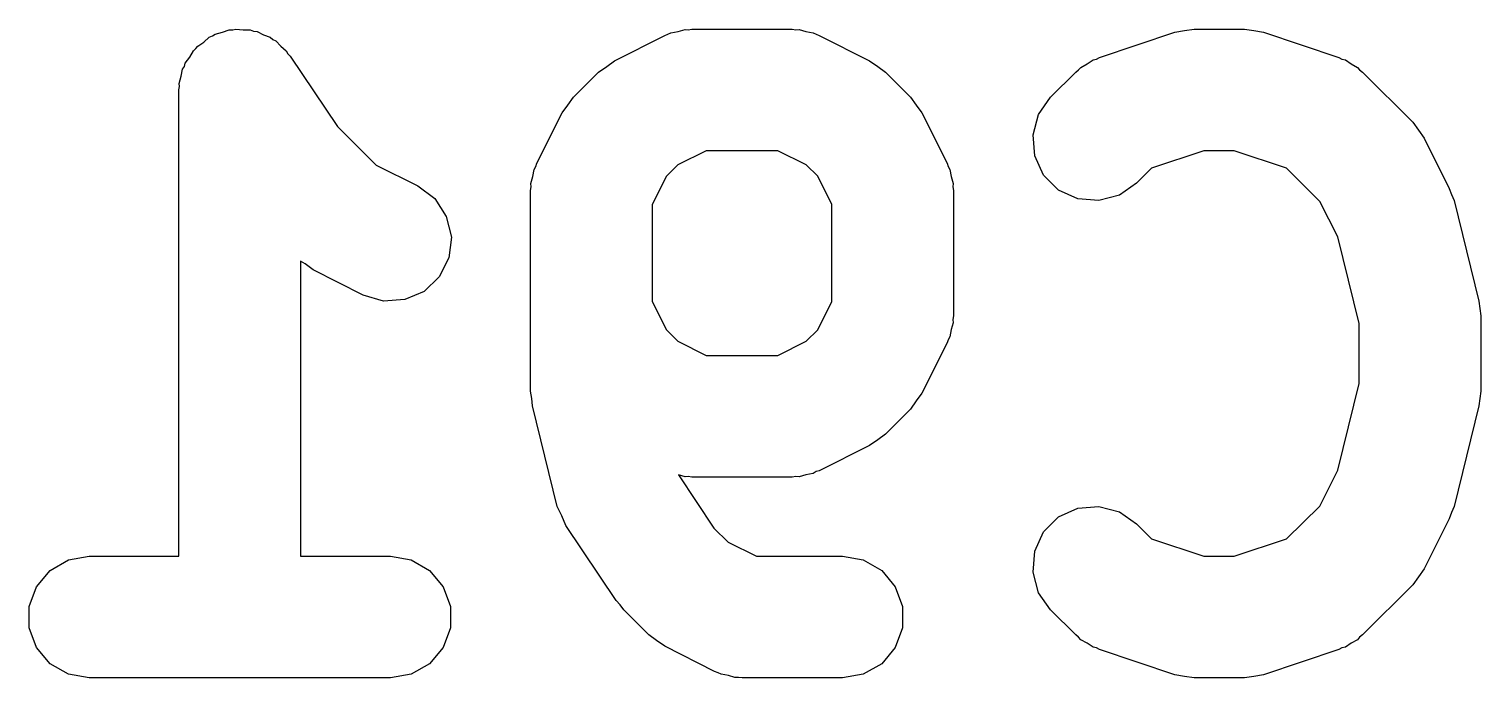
# Model space of a CAD drawing. Extents: x 139.3 to 168.8, y -108.5 to -90.5.
# Drawn here: x 154.292 to 157.871, y -108.053 to -106.453 of the extents above; entities that cross this region are included whole.
import ezdxf

# ---------------------------------------------------------------- set-up
doc = ezdxf.new("R2010")
doc.units = 0
doc.header["$MEASUREMENT"] = 0
doc.layers.add('BLACK', color=7, linetype='CONTINUOUS')

msp = doc.modelspace()

# ---------------------------------------------------------------- linework, layer by layer
at = {"layer": 'Black'}
for p, q in [((154.723, -106.485), (154.736, -106.473)), ((154.736, -106.473), (154.744, -106.47)), ((154.744, -106.47), (154.751, -106.466)), ((154.751, -106.466), (154.769, -106.461)), ((154.769, -106.461), (154.785, -106.455)), ((154.785, -106.455), (154.794, -106.455)), ((154.794, -106.455), (154.802, -106.453)), ((154.802, -106.453), (154.82, -106.455)), ((154.82, -106.455), (154.837, -106.455)), ((154.837, -106.455), (154.845, -106.458)), ((154.845, -106.458), (154.854, -106.459)), ((154.854, -106.459), (154.87, -106.467)), ((154.87, -106.467), (154.886, -106.473)), ((154.886, -106.473), (154.893, -106.479)), ((155.735, -106.531), (155.859, -106.469)), ((155.859, -106.469), (155.867, -106.466)), ((155.867, -106.466), (155.874, -106.462)), ((155.874, -106.462), (155.892, -106.459)), ((155.892, -106.459), (155.909, -106.454)), ((155.909, -106.454), (155.917, -106.455)), ((155.917, -106.455), (155.926, -106.453)), ((155.926, -106.453), (156.173, -106.453)), ((156.173, -106.453), (156.182, -106.455)), ((156.182, -106.455), (156.19, -106.454)), ((156.19, -106.454), (156.207, -106.459)), ((156.207, -106.459), (156.225, -106.462)), ((156.225, -106.462), (156.232, -106.466)), ((156.232, -106.466), (156.24, -106.469)), ((156.24, -106.469), (156.364, -106.531)), ((156.931, -106.523), (157.116, -106.461)), ((157.116, -106.461), (157.14, -106.457)), ((157.14, -106.457), (157.164, -106.453)), ((157.164, -106.453), (157.288, -106.453)), ((157.288, -106.453), (157.311, -106.457)), ((157.311, -106.457), (157.335, -106.461)), ((157.335, -106.461), (157.521, -106.523)), ((154.688, -106.522), (154.697, -106.507)), ((154.697, -106.507), (154.703, -106.501)), ((154.703, -106.501), (154.708, -106.495)), ((154.708, -106.495), (154.723, -106.485)), ((154.893, -106.479), (154.9, -106.482)), ((154.9, -106.482), (154.913, -106.495)), ((154.913, -106.495), (154.926, -106.507)), ((154.926, -106.507), (154.93, -106.514)), ((154.67, -106.552), (154.675, -106.545)), ((154.675, -106.545), (154.677, -106.537)), ((154.677, -106.537), (154.688, -106.522)), ((154.93, -106.514), (154.936, -106.52)), ((154.936, -106.52), (155.052, -106.693)), ((155.696, -106.559), (155.716, -106.545)), ((155.716, -106.545), (155.735, -106.531)), ((156.364, -106.531), (156.384, -106.545)), ((156.384, -106.545), (156.403, -106.559)), ((156.885, -106.548), (156.9, -106.539)), ((156.9, -106.539), (156.915, -106.529)), ((156.915, -106.529), (156.923, -106.527)), ((156.923, -106.527), (156.931, -106.523)), ((157.521, -106.523), (157.528, -106.527)), ((157.528, -106.527), (157.537, -106.529)), ((157.537, -106.529), (157.551, -106.539)), ((157.551, -106.539), (157.567, -106.548)), ((154.662, -106.587), (154.667, -106.569)), ((154.667, -106.569), (154.67, -106.552)), ((155.634, -106.621), (155.696, -106.559)), ((156.403, -106.559), (156.465, -106.621)), ((156.81, -106.621), (156.872, -106.559)), ((156.872, -106.559), (156.879, -106.554)), ((156.879, -106.554), (156.885, -106.548)), ((157.567, -106.548), (157.572, -106.554)), ((157.572, -106.554), (157.579, -106.559)), ((157.579, -106.559), (157.703, -106.683)), ((154.661, -106.603), (154.663, -106.595)), ((154.661, -107.753), (154.661, -106.603)), ((154.663, -106.595), (154.662, -106.587)), ((155.606, -106.66), (155.62, -106.641)), ((155.62, -106.641), (155.634, -106.621)), ((156.465, -106.621), (156.479, -106.641)), ((156.479, -106.641), (156.493, -106.66)), ((156.78, -106.664), (156.81, -106.621)), ((155.544, -106.784), (155.606, -106.66)), ((156.493, -106.66), (156.555, -106.784)), ((156.767, -106.714), (156.78, -106.664)), ((157.703, -106.683), (157.717, -106.702)), ((155.052, -106.693), (155.148, -106.789)), ((156.771, -106.766), (156.767, -106.714)), ((157.717, -106.702), (157.731, -106.722)), ((157.731, -106.722), (157.793, -106.846)), ((155.961, -106.753), (155.891, -106.788)), ((156.138, -106.753), (155.961, -106.753)), ((156.208, -106.788), (156.138, -106.753)), ((157.188, -106.753), (157.059, -106.796)), ((157.263, -106.753), (157.188, -106.753)), ((157.392, -106.796), (157.263, -106.753)), ((155.148, -106.789), (155.25, -106.84)), ((155.537, -106.799), (155.541, -106.792)), ((155.541, -106.792), (155.544, -106.784)), ((155.891, -106.788), (155.863, -106.816)), ((156.236, -106.816), (156.208, -106.788)), ((156.555, -106.784), (156.558, -106.792)), ((156.558, -106.792), (156.562, -106.799)), ((156.793, -106.813), (156.771, -106.766)), ((157.059, -106.796), (157.022, -106.833)), ((157.474, -106.878), (157.392, -106.796)), ((155.529, -106.834), (155.534, -106.817)), ((155.534, -106.817), (155.537, -106.799)), ((155.863, -106.816), (155.828, -106.886)), ((156.271, -106.886), (156.236, -106.816)), ((156.562, -106.799), (156.565, -106.817)), ((156.565, -106.817), (156.57, -106.834)), ((156.83, -106.85), (156.793, -106.813)), ((157.022, -106.833), (156.98, -106.863)), ((155.25, -106.84), (155.292, -106.871)), ((155.528, -106.851), (155.53, -106.842)), ((155.528, -107.346), (155.528, -106.851)), ((155.53, -106.842), (155.529, -106.834)), ((156.57, -106.834), (156.569, -106.842)), ((156.569, -106.842), (156.571, -106.851)), ((156.571, -106.851), (156.571, -107.16)), ((156.877, -106.872), (156.83, -106.85)), ((156.98, -106.863), (156.929, -106.876)), ((157.793, -106.846), (157.798, -106.861)), ((157.798, -106.861), (157.805, -106.876)), ((155.292, -106.871), (155.32, -106.915)), ((155.828, -106.886), (155.828, -107.125)), ((156.271, -107.125), (156.271, -106.886)), ((156.929, -106.876), (156.877, -106.872)), ((157.518, -106.965), (157.474, -106.878)), ((157.805, -106.876), (157.866, -107.124)), ((155.32, -106.915), (155.333, -106.966)), ((155.333, -106.966), (155.327, -107.017)), ((157.571, -107.179), (157.518, -106.965)), ((154.973, -107.032), (154.961, -107.025)), ((154.961, -107.025), (154.961, -107.753)), ((154.992, -107.047), (154.973, -107.032)), ((155.116, -107.109), (154.992, -107.047)), ((155.327, -107.017), (155.303, -107.064)), ((155.303, -107.064), (155.266, -107.1)), ((155.166, -107.124), (155.116, -107.109)), ((155.266, -107.1), (155.218, -107.12)), ((155.218, -107.12), (155.166, -107.124)), ((155.828, -107.125), (155.863, -107.195)), ((156.236, -107.195), (156.271, -107.125)), ((157.866, -107.124), (157.868, -107.142)), ((157.868, -107.142), (157.871, -107.16)), ((156.57, -107.177), (156.565, -107.194)), ((156.571, -107.16), (156.569, -107.169)), ((156.569, -107.169), (156.57, -107.177)), ((157.571, -107.327), (157.571, -107.179)), ((157.871, -107.16), (157.871, -107.346)), ((155.863, -107.195), (155.891, -107.223)), ((155.891, -107.223), (155.961, -107.258)), ((156.138, -107.258), (156.208, -107.223)), ((156.208, -107.223), (156.236, -107.195)), ((156.558, -107.219), (156.555, -107.227)), ((156.562, -107.212), (156.558, -107.219)), ((156.565, -107.194), (156.562, -107.212)), ((155.961, -107.258), (156.138, -107.258)), ((156.555, -107.227), (156.493, -107.351)), ((157.518, -107.541), (157.571, -107.327)), ((155.531, -107.364), (155.528, -107.346)), ((155.533, -107.382), (155.531, -107.364)), ((156.479, -107.37), (156.465, -107.39)), ((156.493, -107.351), (156.479, -107.37)), ((157.868, -107.364), (157.866, -107.382)), ((157.871, -107.346), (157.868, -107.364)), ((155.594, -107.63), (155.533, -107.382)), ((156.465, -107.39), (156.403, -107.452)), ((157.866, -107.382), (157.805, -107.63)), ((156.384, -107.466), (156.364, -107.48)), ((156.403, -107.452), (156.384, -107.466)), ((156.364, -107.48), (156.24, -107.542)), ((156.232, -107.544), (156.225, -107.549)), ((156.24, -107.542), (156.232, -107.544)), ((157.474, -107.629), (157.518, -107.541)), ((155.909, -107.557), (155.893, -107.552)), ((155.893, -107.552), (155.98, -107.684)), ((155.917, -107.556), (155.909, -107.557)), ((155.926, -107.558), (155.917, -107.556)), ((156.173, -107.558), (155.926, -107.558)), ((156.182, -107.556), (156.173, -107.558)), ((156.19, -107.557), (156.182, -107.556)), ((156.207, -107.552), (156.19, -107.557)), ((156.225, -107.549), (156.207, -107.552)), ((155.605, -107.653), (155.594, -107.63)), ((155.615, -107.677), (155.605, -107.653)), ((156.793, -107.693), (156.83, -107.656)), ((156.83, -107.656), (156.877, -107.634)), ((156.877, -107.634), (156.929, -107.63)), ((156.929, -107.63), (156.98, -107.643)), ((156.98, -107.643), (157.022, -107.673)), ((157.392, -107.71), (157.474, -107.629)), ((157.798, -107.645), (157.793, -107.661)), ((157.805, -107.63), (157.798, -107.645)), ((155.739, -107.862), (155.615, -107.677)), ((155.98, -107.684), (156.015, -107.718)), ((157.022, -107.673), (157.059, -107.71)), ((157.793, -107.661), (157.731, -107.784)), ((156.015, -107.718), (156.085, -107.753)), ((156.771, -107.74), (156.793, -107.693)), ((157.059, -107.71), (157.188, -107.753)), ((157.263, -107.753), (157.392, -107.71)), ((154.344, -107.788), (154.389, -107.762)), ((154.389, -107.762), (154.44, -107.753)), ((154.44, -107.753), (154.661, -107.753)), ((154.961, -107.753), (155.183, -107.753)), ((155.183, -107.753), (155.234, -107.762)), ((155.234, -107.762), (155.279, -107.788)), ((156.085, -107.753), (156.297, -107.753)), ((156.297, -107.753), (156.348, -107.762)), ((156.348, -107.762), (156.394, -107.788)), ((156.767, -107.792), (156.771, -107.74)), ((157.188, -107.753), (157.263, -107.753)), ((154.31, -107.828), (154.344, -107.788)), ((155.279, -107.788), (155.313, -107.828)), ((156.394, -107.788), (156.427, -107.828)), ((156.78, -107.843), (156.767, -107.792)), ((157.731, -107.784), (157.717, -107.804)), ((154.292, -107.877), (154.31, -107.828)), ((155.313, -107.828), (155.331, -107.877)), ((156.427, -107.828), (156.445, -107.877)), ((157.703, -107.823), (157.579, -107.947)), ((157.717, -107.804), (157.703, -107.823)), ((155.749, -107.873), (155.739, -107.862)), ((156.81, -107.885), (156.78, -107.843)), ((154.292, -107.929), (154.292, -107.877)), ((155.331, -107.877), (155.331, -107.929)), ((155.758, -107.885), (155.749, -107.873)), ((155.82, -107.947), (155.758, -107.885)), ((156.445, -107.877), (156.445, -107.929)), ((156.872, -107.947), (156.81, -107.885)), ((154.31, -107.978), (154.292, -107.929)), ((155.331, -107.929), (155.313, -107.978)), ((156.445, -107.929), (156.427, -107.978)), ((154.344, -108.018), (154.31, -107.978)), ((155.313, -107.978), (155.279, -108.018)), ((155.839, -107.961), (155.82, -107.947)), ((155.859, -107.975), (155.839, -107.961)), ((155.982, -108.037), (155.859, -107.975)), ((156.427, -107.978), (156.394, -108.018)), ((156.879, -107.952), (156.872, -107.947)), ((156.885, -107.959), (156.879, -107.952)), ((156.9, -107.967), (156.885, -107.959)), ((156.915, -107.977), (156.9, -107.967)), ((156.923, -107.979), (156.915, -107.977)), ((157.537, -107.977), (157.528, -107.979)), ((157.551, -107.967), (157.537, -107.977)), ((157.567, -107.959), (157.551, -107.967)), ((157.572, -107.952), (157.567, -107.959)), ((157.579, -107.947), (157.572, -107.952)), ((156.931, -107.983), (156.923, -107.979)), ((157.116, -108.045), (156.931, -107.983)), ((157.521, -107.983), (157.335, -108.045)), ((157.528, -107.979), (157.521, -107.983)), ((154.389, -108.044), (154.344, -108.018)), ((154.44, -108.053), (154.389, -108.044)), ((155.234, -108.044), (155.183, -108.053)), ((155.279, -108.018), (155.234, -108.044)), ((155.991, -108.04), (155.982, -108.037)), ((155.998, -108.044), (155.991, -108.04)), ((156.016, -108.047), (155.998, -108.044)), ((156.032, -108.052), (156.016, -108.047)), ((156.348, -108.044), (156.297, -108.053)), ((156.394, -108.018), (156.348, -108.044)), ((157.14, -108.049), (157.116, -108.045)), ((157.164, -108.053), (157.14, -108.049)), ((157.311, -108.049), (157.288, -108.053)), ((157.335, -108.045), (157.311, -108.049)), ((155.183, -108.053), (154.44, -108.053)), ((156.041, -108.052), (156.032, -108.052)), ((156.05, -108.053), (156.041, -108.052)), ((156.297, -108.053), (156.05, -108.053)), ((157.288, -108.053), (157.164, -108.053))]:
    msp.add_line(p, q, dxfattribs=at)

doc.saveas('drawing.dxf')
